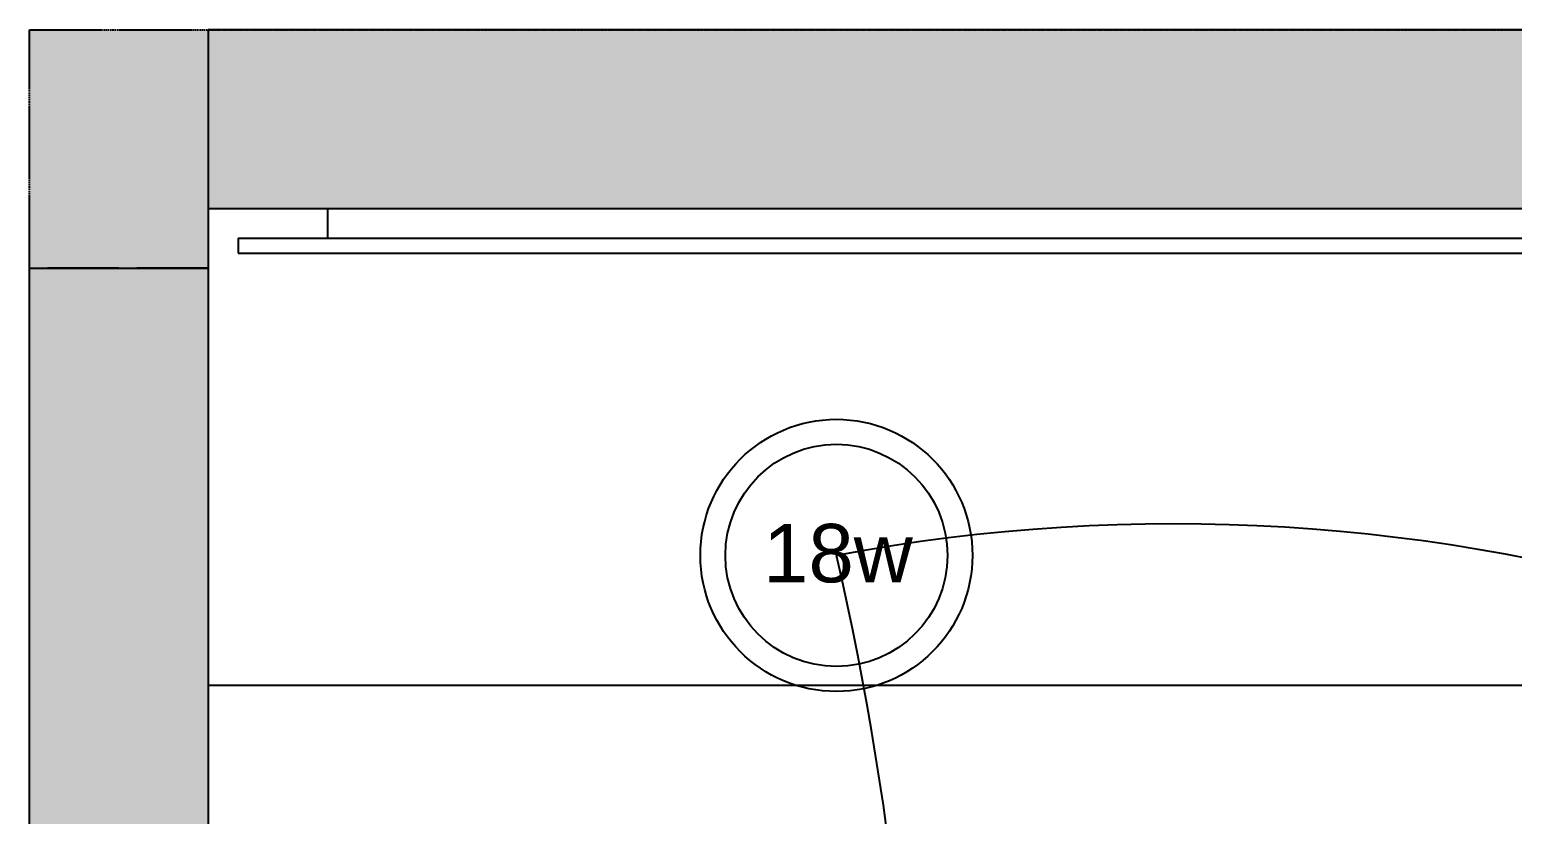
# Model space of a CAD drawing. Header units: millimetres. Extents: x 31778 to 54642, y 18502 to 28743.
# Drawn here: x 43614 to 43863, y 22222.8 to 22354.5 of the extents above; entities that cross this region are included whole.
import ezdxf

# ---------------------------------------------------------------- set-up
doc = ezdxf.new("R2010")
doc.units = ezdxf.units.MM
doc.linetypes.add('ACAD_ISO02W100', pattern=[15, 12, -3])
doc.linetypes.add('DASHED2', pattern=[0.375, 0.25, -0.125])
for name, color, linetype in [('CIRCUITS ECLAIRAGE', 1, 'Continuous'), ('MUR BAS', 7, 'Continuous'), ('Plan Archi', 8, 'Continuous')]:
    doc.layers.add(name, color=color, linetype=linetype)
doc.styles.get("Standard").update_dxf_attribs({"font": 'arial.ttf'})

# ---------------------------------------------------------------- blocks, each defined once
blk = doc.blocks.new('18w')
at = {"layer": 'MUR BAS', "color": 1}
for radius in [46.61, 38.05]:
    blk.add_circle((54837.71, -12071.17), radius, dxfattribs=at)
at = {"layer": 'MUR BAS', "color": 1, "insert": (54812.6, -12060.4), "char_height": 20, "attachment_point": 1}
blk.add_mtext_dynamic_manual_height_columns('18w', width=53.4847, gutter_width=100, heights=[0], dxfattribs=at)

msp = doc.modelspace()

# ---------------------------------------------------------------- hatches: boundary and pattern name
at = {"layer": 'Plan Archi', "linetype": 'ACAD_ISO02W100'}
h = msp.add_hatch(color=256, dxfattribs=at)
h.dxf.hatch_style = 1
h.paths.add_polyline_path([(43613.989, 22354.461), (43643.989, 22354.461), (43643.989, 22314.456), (43613.989, 22314.456)])
at = {"layer": 'Plan Archi'}
h = msp.add_hatch(color=256, dxfattribs=at)
h.dxf.hatch_style = 1
h.paths.add_polyline_path([(44338.652, 22354.456), (43643.989, 22354.456), (43643.989, 22324.456), (44338.652, 22324.456)])
h = msp.add_hatch(color=256, dxfattribs=at)
h.dxf.hatch_style = 1
h.paths.add_polyline_path([(43613.989, 22314.461), (43643.989, 22314.461), (43643.989, 22208.82), (43613.989, 22208.82)])

# ---------------------------------------------------------------- linework, layer by layer
at = {"layer": 'CIRCUITS ECLAIRAGE', "color": 6}
for centre, radius, start, end in [((43806.181, 21964.076), 307.428, 44.6492, 100.62994), ((43252.281, 22151.075), 510.351, 342.46886, 13.04018)]:
    msp.add_arc(centre, radius, start, end, dxfattribs=at)
at = {"layer": 'Plan Archi', "linetype": 'ACAD_ISO02W100'}
for p, q in [((43613.989, 22354.461), (43643.989, 22354.461)), ((43613.989, 22314.456), (43613.989, 22354.461)), ((43643.989, 22354.461), (43643.989, 22314.456)), ((43643.989, 22314.456), (43613.989, 22314.456))]:
    msp.add_line(p, q, dxfattribs=at)
at = {"layer": 'Plan Archi', "linetype": 'DASHED2'}
for p, q in [((43613.989, 21643.185), (43613.989, 22354.456)), ((43613.989, 22354.456), (44605.654, 22354.456))]:
    msp.add_line(p, q, dxfattribs=at)
at = {"layer": 'Plan Archi'}
for p, q in [((44338.652, 22354.456), (43643.989, 22354.456)), ((43643.989, 22354.456), (43643.989, 22324.456)), ((43643.989, 22324.456), (44329.573, 22324.456)), ((43643.989, 22324.456), (44338.652, 22324.456)), ((43663.989, 22324.456), (44309.573, 22324.456)), ((43648.989, 22319.456), (44324.573, 22319.456)), ((43663.989, 22319.456), (44309.573, 22319.456)), ((43648.989, 22316.956), (44324.573, 22316.956)), ((43613.989, 22314.461), (43643.989, 22314.461)), ((43613.989, 22208.82), (43613.989, 22314.461)), ((43643.989, 22314.461), (43643.989, 22208.82)), ((43643.989, 22244.456), (44329.573, 22244.456))]:
    msp.add_line(p, q, dxfattribs=at)
at = {"layer": 'Plan Archi', "linetype": 'Continuous'}
for p, q in [((43643.989, 22324.456), (43643.989, 22244.456)), ((43663.989, 22324.456), (43663.989, 22319.456)), ((43648.989, 22319.456), (43648.989, 22316.956))]:
    msp.add_line(p, q, dxfattribs=at)

# ---------------------------------------------------------------- block references
at = {"layer": 'CIRCUITS ECLAIRAGE', "xscale": 0.4899999999999999, "yscale": 0.4899999999999999, "zscale": 0.4899999999999999}
msp.add_blockref('18w', (16878.992, 28181.102), dxfattribs=at)

doc.saveas('drawing.dxf')
